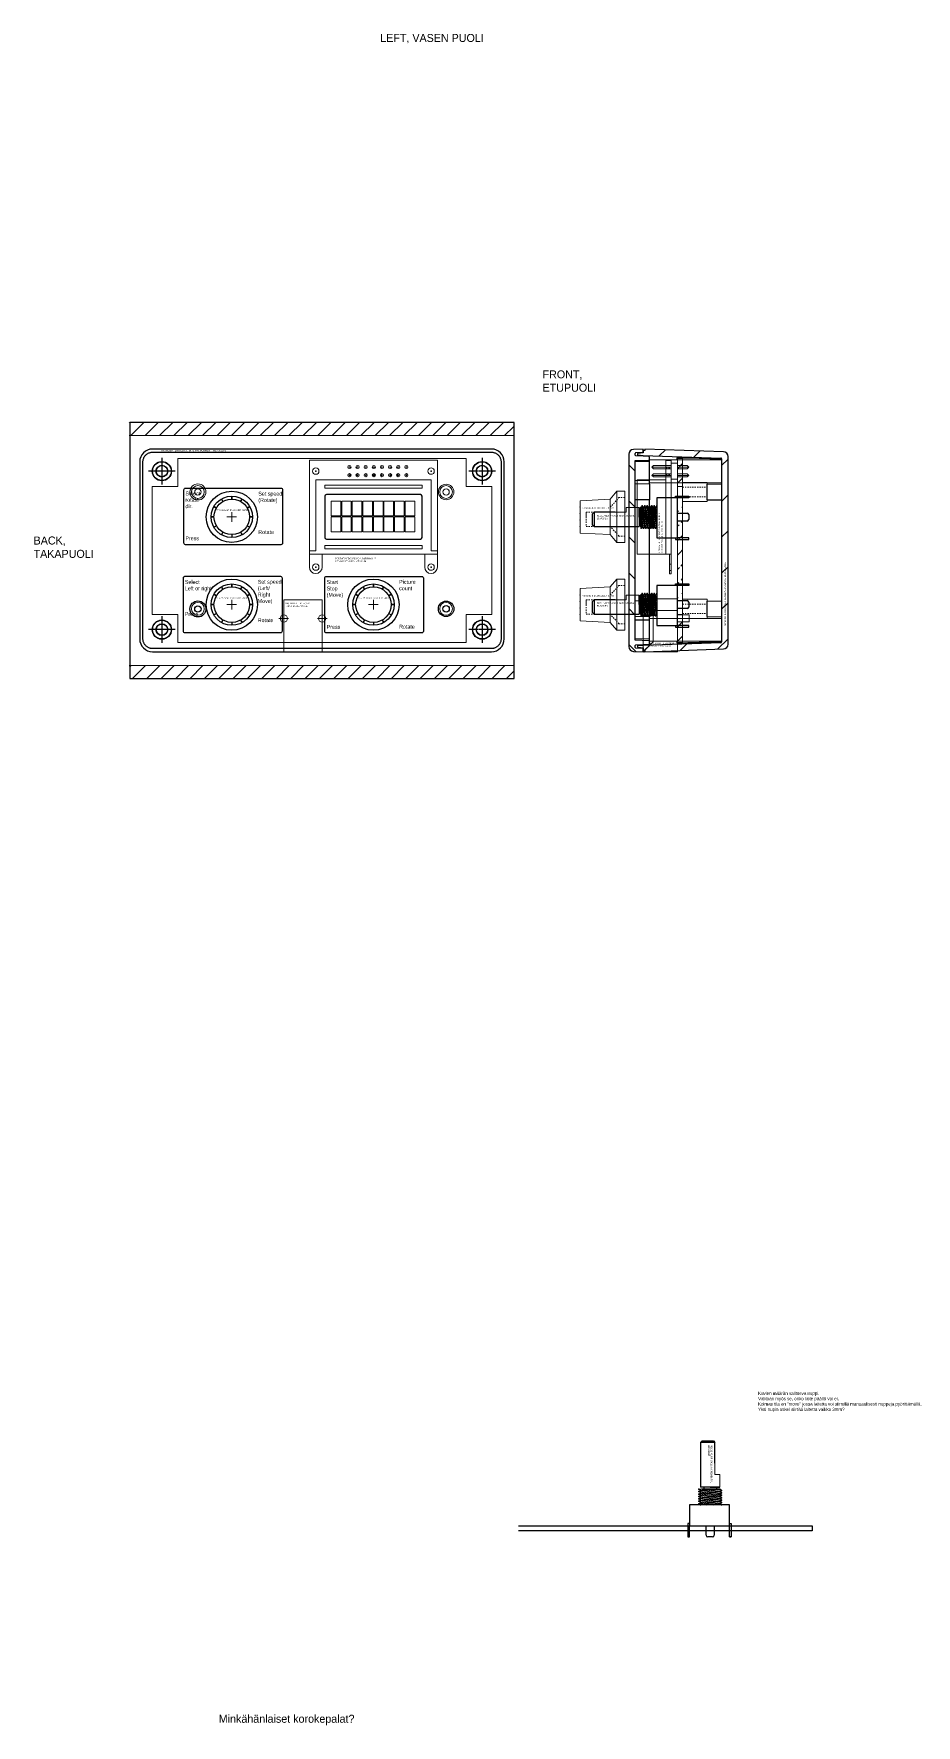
# Model space of a CAD drawing. Header units: millimetres. Extents: x -784753 to 2633, y -710 to 77802.
# Drawn here: x 893 to 1168, y -710 to -182 of the extents above; entities that cross this region are included whole.
import ezdxf

# ---------------------------------------------------------------- set-up
doc = ezdxf.new("R2010")
doc.units = ezdxf.units.MM
doc.linetypes.add('CHAIN', pattern=[0.7087, 0.4724, -0.0591, 0.1181, -0.0591])
doc.linetypes.add('phl_center', pattern=[0.75, 0.4, -0.35])
for name, color, linetype in [('ATTRIBUUTIT', 61, 'Continuous'), ('Comments', 50, 'Continuous'), ('ENCODERIT', 40, 'Continuous'), ('OHJETARRAT', 6, 'Continuous'), ('PCB-PARTS', 1, 'Continuous'), ('RUNKO', 140, 'Continuous')]:
    doc.layers.add(name, color=color, linetype=linetype)
for name, color, linetype, true_color in [('ENCORE-NUPIT', 7, 'Continuous', 0xff29e8), ('LCD-NÄYTTÖ', 7, 'Continuous', 0x9893ff), ('OHJAINKOTELO', 7, 'Continuous', 0xdabefd), ('PCB', 7, 'Continuous', 0x00e600)]:
    doc.layers.add(name, color=color, linetype=linetype, true_color=true_color)
doc.styles.add('Note Text (ANSI)', font='ARIAL.TTF')

# ---------------------------------------------------------------- blocks, each defined once
blk = doc.blocks.new('DIGITAL-ENCODER-KNOB-TOPS')
for p, q in [((-2.78, 4.81), (-3.23, 5.59)), ((-3.23, 5.59), (-2.78, 4.81)), ((0, 5.55), (0, 6.46)), ((0, 6.46), (0, 5.55)), ((2.77, 4.81), (3.23, 5.59)), ((3.23, 5.59), (2.77, 4.81)), ((-5.55, 0), (-6.46, 0)), ((-6.46, 0), (-5.55, 0)), ((-4.81, 2.77), (-5.59, 3.23)), ((-5.59, 3.23), (-4.81, 2.77)), ((4.81, 2.77), (5.59, 3.23)), ((5.59, 3.23), (4.81, 2.77)), ((5.55, 0), (6.46, 0)), ((6.46, 0), (5.55, 0)), ((-5.59, -3.23), (-4.81, -2.78)), ((-4.81, -2.78), (-5.59, -3.23)), ((-2.78, -4.81), (-3.23, -5.59)), ((-3.23, -5.59), (-2.78, -4.81)), ((2.77, -4.81), (3.23, -5.59)), ((4.81, -2.78), (5.59, -3.23)), ((0, -5.55), (0, -6.46))]:
    blk.add_line(p, q)
for radius in [8, 6.46, 5.55]:
    blk.add_circle((0, 0), radius)
at = {"layer": 'ATTRIBUUTIT', "color": 0, "lineweight": 0}
for p, q in [((-1.5, 0), (1.5, 0)), ((0, 1.5), (0, -1.5))]:
    blk.add_line(p, q, dxfattribs=at)
at = {"layer": 'ATTRIBUUTIT', "lineweight": 0, "insert": (-4.78, 2.31), "char_height": 2.5, "width": 13.9875, "attachment_point": 1, "style": 'Note Text (ANSI)'}
blk.add_mtext('{\\fArial|b0|i0|c0|p0;\\H0.2x;CR-BAB-6-D ENCODER KNOB}', dxfattribs=at)
blk = doc.blocks.new('LCD-DISPLAY-TSIDE')
at = {"lineweight": 0}
for p, q in [((-5.3, -6.45), (-5.3, 11.25)), ((-5.3, 11.25), (-5.3, -22.15)), ((14.7, 11.25), (-5.3, 11.25)), ((-5.3, 11.25), (34.7, 11.25)), ((-5.3, 11.25), (7.2, 11.25)), ((34.7, -6.45), (34.7, 11.25)), ((34.7, 11.25), (34.7, -22.15)), ((-3.3, -6.45), (-3.3, 5.15)), ((-3.3, 5.15), (-3.3, -17.05)), ((14.7, 5.15), (-3.3, 5.15)), ((-3.3, 5.15), (32.7, 5.15)), ((29.9, 3.49), (-0.5, 3.49)), ((-0.5, 3.49), (-0.5, 2.49)), ((-0.5, 2.49), (29.9, 2.49)), ((29.9, 2.49), (29.9, 3.49)), ((32.7, -6.45), (32.7, 5.15)), ((32.7, 5.15), (32.7, -17.05)), ((1.5, -1.5), (4.5, -1.5)), ((1.5, -1.5), (1.5, -6.15)), ((4.5, -1.5), (4.5, -6.15)), ((4.8, -1.5), (7.8, -1.5)), ((4.8, -1.5), (4.8, -6.15)), ((7.8, -1.5), (7.8, -6.15)), ((8.1, -1.5), (11.1, -1.5)), ((8.1, -1.5), (8.1, -6.15)), ((11.1, -1.5), (11.1, -6.15)), ((11.4, -1.5), (14.4, -1.5)), ((11.4, -1.5), (11.4, -6.15)), ((14.4, -1.5), (14.4, -6.15)), ((14.7, -1.5), (17.7, -1.5)), ((14.7, -1.5), (14.7, -6.15)), ((17.7, -1.5), (17.7, -6.15)), ((18, -1.5), (21, -1.5)), ((18, -1.5), (18, -6.15)), ((21, -1.5), (21, -6.15)), ((21.3, -1.5), (24.3, -1.5)), ((21.3, -1.5), (21.3, -6.15)), ((24.3, -1.5), (24.3, -6.15)), ((24.6, -1.5), (27.6, -1.5)), ((24.6, -1.5), (24.6, -6.15)), ((27.6, -1.5), (27.6, -6.15)), ((-3.3, -6.45), (-3.3, -17.05)), ((4.5, -6.15), (1.5, -6.15)), ((1.5, -6.45), (4.5, -6.45)), ((1.5, -6.45), (1.5, -11.1)), ((4.5, -6.45), (4.5, -11.1)), ((7.8, -6.15), (4.8, -6.15)), ((4.8, -6.45), (7.8, -6.45)), ((4.8, -6.45), (4.8, -11.1)), ((7.8, -6.45), (7.8, -11.1)), ((11.1, -6.15), (8.1, -6.15)), ((8.1, -6.45), (11.1, -6.45)), ((8.1, -6.45), (8.1, -11.1)), ((11.1, -6.45), (11.1, -11.1)), ((14.4, -6.15), (11.4, -6.15)), ((11.4, -6.45), (14.4, -6.45)), ((11.4, -6.45), (11.4, -11.1)), ((14.4, -6.45), (14.4, -11.1)), ((17.7, -6.15), (14.7, -6.15)), ((14.7, -6.45), (17.7, -6.45)), ((14.7, -6.45), (14.7, -11.1)), ((17.7, -6.45), (17.7, -11.1)), ((21, -6.15), (18, -6.15)), ((18, -6.45), (21, -6.45)), ((18, -6.45), (18, -11.1)), ((21, -6.45), (21, -11.1)), ((24.3, -6.15), (21.3, -6.15)), ((21.3, -6.45), (24.3, -6.45)), ((21.3, -6.45), (21.3, -11.1)), ((24.3, -6.45), (24.3, -11.1)), ((27.6, -6.15), (24.6, -6.15)), ((24.6, -6.45), (27.6, -6.45)), ((24.6, -6.45), (24.6, -11.1)), ((27.6, -6.45), (27.6, -11.1)), ((32.7, -6.45), (32.7, -17.05)), ((-0.5, -15.43), (29.9, -15.43)), ((-0.5, -16.43), (-0.5, -15.43)), ((4.5, -11.1), (1.5, -11.1)), ((1.5, -13.4), (27.9, -13.4)), ((7.8, -11.1), (4.8, -11.1)), ((11.1, -11.1), (8.1, -11.1)), ((14.4, -11.1), (11.4, -11.1)), ((17.7, -11.1), (14.7, -11.1)), ((21, -11.1), (18, -11.1)), ((24.3, -11.1), (21.3, -11.1)), ((27.6, -11.1), (24.6, -11.1)), ((29.9, -15.43), (29.9, -16.43)), ((-3.3, -17.05), (-5.3, -17.05)), ((-3.3, -18.05), (-5.3, -18.05)), ((0.7, -18.05), (-3.3, -18.05)), ((-1.3, -22.15), (-1.3, -18.05)), ((29.9, -16.43), (-0.5, -16.43)), ((28.7, -18.05), (0.7, -18.05)), ((14.7, -18.05), (28.7, -18.05)), ((28.7, -18.05), (32.7, -18.05)), ((30.7, -22.15), (30.7, -18.05)), ((32.7, -17.05), (34.7, -17.05)), ((32.7, -18.05), (34.7, -18.05))]:
    blk.add_line(p, q, dxfattribs=at)
at = {"color": 0, "lineweight": 0}
for p, q in [((-3.5, 7.85), (-3.1, 7.85)), ((-3.3, 8.05), (-3.3, 7.65)), ((7, 9.12), (7.4, 9.12)), ((7, 6.58), (7.4, 6.58)), ((7.2, 9.32), (7.2, 8.92)), ((7.2, 6.78), (7.2, 6.38)), ((9.54, 9.12), (9.94, 9.12)), ((9.54, 6.58), (9.94, 6.58)), ((9.74, 9.32), (9.74, 8.92)), ((9.74, 6.78), (9.74, 6.38)), ((12.08, 9.12), (12.48, 9.12)), ((12.08, 6.58), (12.48, 6.58)), ((12.28, 9.32), (12.28, 8.92)), ((12.28, 6.78), (12.28, 6.38)), ((14.62, 9.12), (15.02, 9.12)), ((14.62, 6.58), (15.02, 6.58)), ((14.82, 9.32), (14.82, 8.92)), ((14.82, 6.78), (14.82, 6.38)), ((17.16, 9.12), (17.56, 9.12)), ((17.16, 6.58), (17.56, 6.58)), ((17.36, 9.32), (17.36, 8.92)), ((17.36, 6.78), (17.36, 6.38)), ((19.7, 9.12), (20.1, 9.12)), ((19.7, 6.58), (20.1, 6.58)), ((19.9, 9.32), (19.9, 8.92)), ((19.9, 6.78), (19.9, 6.38)), ((22.24, 9.12), (22.64, 9.12)), ((22.24, 6.58), (22.64, 6.58)), ((22.44, 9.32), (22.44, 8.92)), ((22.44, 6.78), (22.44, 6.38)), ((24.78, 9.12), (25.18, 9.12)), ((24.78, 6.58), (25.18, 6.58)), ((24.98, 9.32), (24.98, 8.92)), ((24.98, 6.78), (24.98, 6.38)), ((32.5, 7.85), (32.9, 7.85)), ((32.7, 8.05), (32.7, 7.65)), ((-3.5, -22.15), (-3.1, -22.15)), ((-3.3, -21.95), (-3.3, -22.35)), ((32.5, -22.15), (32.9, -22.15)), ((32.7, -21.95), (32.7, -22.35))]:
    blk.add_line(p, q, dxfattribs=at)
for p, q in [((-0.5, 0), (-0.5, -12.9)), ((29.4, 0.5), (0, 0.5)), ((29.9, -12.9), (29.9, 0)), ((0, -13.4), (29.4, -13.4))]:
    blk.add_line(p, q)
at = {"lineweight": 0}
for centre, radius in [((-3.3, 7.85), 1), ((7.2, 9.12), 0.5), ((7.2, 6.58), 0.5), ((9.74, 9.12), 0.5), ((9.74, 6.58), 0.5), ((12.28, 9.12), 0.5), ((12.28, 6.58), 0.5), ((14.82, 9.12), 0.5), ((14.82, 6.58), 0.5), ((17.36, 9.12), 0.5), ((17.36, 6.58), 0.5), ((19.9, 9.12), 0.5), ((19.9, 6.58), 0.5), ((22.44, 9.12), 0.5), ((22.44, 6.58), 0.5), ((24.98, 9.12), 0.5), ((24.98, 6.58), 0.5), ((32.7, 7.85), 1), ((-3.3, -22.15), 1), ((32.7, -22.15), 1)]:
    blk.add_circle(centre, radius, dxfattribs=at)
for centre, start, end in [((0, 0), 90, 180), ((29.4, 0), 0, 90), ((0, -12.9), 180, 270), ((29.4, -12.9), 270, 0)]:
    blk.add_arc(centre, 0.5, start, end)
for centre in [(-3.3, -22.15), (32.7, -22.15)]:
    blk.add_arc(centre, 2, 180, 0, dxfattribs=at)
at = {"layer": 'ATTRIBUUTIT', "lineweight": 0, "insert": (2.76, -19.23), "char_height": 0.5, "width": 25.5247, "attachment_point": 1, "style": 'Note Text (ANSI)'}
blk.add_mtext('{\\fArial|b0|i0|c0|p0;FORDATA FDCC0802C-NSWBBH-91LE\\PLCD 8x2 STN NEG LCD 3V, BL}', dxfattribs=at)
blk = doc.blocks.new('TARRA-ROTATE')
blk.add_lwpolyline([(-22.72, 1.13), (7.08, 1.13, -0.414214), (7.58, 0.63), (7.58, -16.06, -0.414214), (7.08, -16.56), (-22.72, -16.56, -0.414214), (-23.22, -16.06), (-23.22, 0.63, -0.414214)], format="xyb", close=True)
at = {"char_height": 1.2, "width": 7.7291, "attachment_point": 1}
for s, insert in [('Select \\Protate\\Pdir.\\P\\P\\P\\P\\PPress', (-22.76, 0.08)), ('Set speed\\P(Rotate)\\P\\P\\P\\P\\PRotate', (0, 0))]:
    blk.add_mtext(s, dxfattribs=dict(at, insert=insert))
blk = doc.blocks.new('TARRA-OV-LIIKE')
blk.add_lwpolyline([(-28.04, 0), (1.76, 0, -0.414214), (2.26, -0.5), (2.26, -17.19, -0.414214), (1.76, -17.69), (-28.04, -17.69, -0.414214), (-28.54, -17.19), (-28.54, -0.5, -0.414214)], format="xyb", close=True)
at = {"char_height": 1.2, "width": 7.7291, "attachment_point": 1}
for s, insert in [('Select\\PLeft or right\\P\\P\\P\\PPress', (-28.08, -1.18)), ('Set speed\\P(Left/\\PRight\\PMove)\\P\\P\\PRotate', (-5.32, -1.13))]:
    blk.add_mtext(s, dxfattribs=dict(at, insert=insert))
blk = doc.blocks.new('TARRA-PICTURECOUNT')
blk.add_lwpolyline([(-0.09, 7.3), (29.71, 7.3, -0.414214), (30.21, 6.8), (30.21, -9.89, -0.414214), (29.71, -10.39), (-0.09, -10.39, -0.414214), (-0.59, -9.89), (-0.59, 6.8, -0.414214)], format="xyb", close=True)
at = {"char_height": 1.2, "width": 7.7291, "attachment_point": 1}
for s, insert in [('Start\\PStop\\P(Move)\\P\\P\\P\\P\\PPress', (0, 6.12)), ('Picture count\\P\\P\\P\\P\\P\\PRotate', (22.63, 6.17))]:
    blk.add_mtext(s, dxfattribs=dict(at, insert=insert))
blk = doc.blocks.new('PCB-TSIDE')
at = {"layer": 'PCB', "lineweight": 0}
for p, q in [((-6.25, 10.5), (83.75, 10.5)), ((-6.25, 10.5), (-6.25, 1.75)), ((83.75, 10.5), (83.75, 1.75)), ((-14.25, 1.75), (-14.25, -38.25)), ((-6.25, 1.75), (-14.25, 1.75)), ((83.75, 1.75), (91.75, 1.75)), ((91.75, 1.75), (91.75, -38.25)), ((-14.25, -38.25), (-6.25, -38.25)), ((-6.25, -38.25), (-6.25, -47)), ((91.75, -38.25), (83.75, -38.25)), ((83.75, -38.25), (83.75, -47)), ((83.75, -47), (-6.25, -47))]:
    blk.add_line(p, q, dxfattribs=at)
for centre in [(0, 0), (77.5, 0), (0, -36.5), (77.5, -36.5)]:
    blk.add_circle(centre, 2, dxfattribs=at)
blk = doc.blocks.new('HAMMOND-1591XXBTBU-TSIDE')
for p, q in [((102.91, 56.41), (-2.91, 56.41)), ((-2.91, 55.41), (102.91, 55.41)), ((-6.91, 52.41), (-6.91, -2.91)), ((-5.91, -2.91), (-5.91, 52.41)), ((105.91, 52.41), (105.91, -2.91)), ((106.91, -2.91), (106.91, 52.41)), ((102.91, -5.91), (-2.91, -5.91)), ((-2.91, -6.91), (102.91, -6.91))]:
    blk.add_line(p, q)
at = {"linetype": 'CHAIN', "ltscale": 1.853778}
for p, q in [((0, 53.67), (0, 45.33)), ((100, 53.67), (100, 45.33)), ((4.17, 49.5), (-4.17, 49.5)), ((104.17, 49.5), (95.83, 49.5)), ((0, 4.17), (0, -4.17)), ((100, 4.17), (100, -4.17)), ((4.17, 0), (-4.17, 0)), ((104.17, 0), (95.83, 0))]:
    blk.add_line(p, q, dxfattribs=at)
at = {"flags": 128}
for points in [[(-5.91, 52.41), (-5.9, 52.61), (-5.88, 52.8), (-5.85, 53), (-5.8, 53.19), (-5.75, 53.37), (-5.68, 53.56), (-5.6, 53.74), (-5.5, 53.91), (-5.4, 54.08), (-5.29, 54.24), (-5.16, 54.39), (-5.03, 54.53), (-4.89, 54.66), (-4.74, 54.79), (-4.58, 54.9), (-4.41, 55), (-4.24, 55.1), (-4.06, 55.18), (-3.87, 55.25), (-3.69, 55.3), (-3.5, 55.35), (-3.3, 55.38), (-3.11, 55.4), (-2.91, 55.41)], [(102.91, 55.41), (103.11, 55.4), (103.3, 55.38), (103.5, 55.35), (103.69, 55.3), (103.87, 55.25), (104.06, 55.18), (104.24, 55.1), (104.41, 55), (104.58, 54.9), (104.74, 54.79), (104.89, 54.66), (105.03, 54.53), (105.16, 54.39), (105.29, 54.24), (105.4, 54.08), (105.5, 53.91), (105.6, 53.74), (105.68, 53.56), (105.75, 53.37), (105.8, 53.19), (105.85, 53), (105.88, 52.8), (105.9, 52.61), (105.91, 52.41)], [(-2.91, -5.91), (-3.11, -5.9), (-3.3, -5.88), (-3.5, -5.85), (-3.69, -5.8), (-3.87, -5.75), (-4.06, -5.68), (-4.24, -5.6), (-4.41, -5.5), (-4.58, -5.4), (-4.74, -5.29), (-4.89, -5.16), (-5.03, -5.03), (-5.16, -4.89), (-5.29, -4.74), (-5.4, -4.58), (-5.5, -4.41), (-5.6, -4.24), (-5.68, -4.06), (-5.75, -3.87), (-5.8, -3.69), (-5.85, -3.5), (-5.88, -3.3), (-5.9, -3.11), (-5.91, -2.91)], [(105.91, -2.91), (105.9, -3.11), (105.88, -3.3), (105.85, -3.5), (105.8, -3.69), (105.75, -3.87), (105.68, -4.06), (105.6, -4.24), (105.5, -4.41), (105.4, -4.58), (105.29, -4.74), (105.16, -4.89), (105.03, -5.03), (104.89, -5.16), (104.74, -5.29), (104.58, -5.4), (104.41, -5.5), (104.24, -5.6), (104.06, -5.68), (103.87, -5.75), (103.69, -5.8), (103.5, -5.85), (103.3, -5.88), (103.11, -5.9), (102.91, -5.91)]]:
    blk.add_lwpolyline(points, dxfattribs=at)
for centre, radius in [((0, 49.5), 3), ((0, 49.5), 2.92), ((0, 49.5), 1.83), ((0, 49.5), 1.75), ((100, 49.5), 3), ((100, 49.5), 2.92), ((100, 49.5), 1.83), ((100, 49.5), 1.75), ((11.25, 6.45), 2.5), ((11.25, 6.45), 1), ((88.75, 6.5), 2.42), ((88.75, 6.5), 1), ((0, 0), 3), ((0, 0), 2.92), ((0, 0), 1.83), ((0, 0), 1.75), ((100, 0), 3), ((100, 0), 2.92), ((100, 0), 1.83), ((100, 0), 1.75)]:
    blk.add_circle(centre, radius)
at = {"lineweight": 0}
for centre, radius in [((11.25, 43), 2.5), ((11.25, 43), 1), ((88.75, 43), 2.42), ((88.75, 43), 1)]:
    blk.add_circle(centre, radius, dxfattribs=at)
for centre, major_axis in [((-2.91, 52.41), (-2.83, 2.83)), ((102.91, 52.41), (2.83, 2.83)), ((-2.91, -2.91), (-2.83, -2.83)), ((102.91, -2.91), (2.83, -2.83))]:
    blk.add_ellipse(centre, major_axis=major_axis, ratio=0.998783, start_param=5.498396, end_param=7.067974)
at = {"layer": 'ATTRIBUUTIT', "lineweight": 0, "insert": (-0.19, 56.14), "char_height": 0.5, "width": 23.0646, "attachment_point": 1, "style": 'Note Text (ANSI)'}
blk.add_mtext('{\\fArial|b0|i0|c0|p0;HAMMOND 1591XXSTBU, GENERAL PURPOSE ENCLOSSURE}', dxfattribs=at)
blk = doc.blocks.new('ASSEMBLY-CTRL-BOX-TSIDE')
at = {"layer": 'ENCORE-NUPIT'}
for p in [(21.83, 35.22), (21.83, 7.81), (66.06, 7.81)]:
    blk.add_blockref('DIGITAL-ENCODER-KNOB-TOPS', p, dxfattribs=at)
at = {"layer": 'LCD-NÄYTTÖ'}
blk.add_blockref('LCD-DISPLAY-TSIDE', (51.36, 41.67), dxfattribs=at)
at = {"layer": 'OHJAINKOTELO', "lineweight": 0}
blk.add_blockref('HAMMOND-1591XXBTBU-TSIDE', (0, 0), dxfattribs=at)
at = {"layer": 'OHJETARRAT', "lineweight": 0}
for name, p in [('TARRA-ROTATE', (30.12, 43.06)), ('TARRA-OV-LIIKE', (35.26, 16.67)), ('TARRA-PICTURECOUNT', (51.46, 9.34))]:
    blk.add_blockref(name, p, dxfattribs=at)
at = {"layer": 'PCB', "lineweight": 0}
blk.add_blockref('PCB-TSIDE', (11.25, 43), dxfattribs=at)
blk = doc.blocks.new('ALUMIINIPUTKI-80X80-LEFTS')
at = {"lineweight": 0}
h = blk.add_hatch(dxfattribs=at)
h.set_pattern_fill('ANSI31', color=256, style=0)
h.set_pattern_definition([(45, (79.986, -162.3954), (-2.245064, 2.245064), [])])
h.paths.add_polyline_path([(1309.12, 94.09), (1309.12, 89.97), (1429.12, 89.97), (1429.12, 94.09)])
h = blk.add_hatch(dxfattribs=at)
h.set_pattern_fill('ANSI31', color=256, style=0)
h.set_pattern_definition([(45, (80.096, -162.3954), (-2.245064, 2.245064), [])])
h.paths.add_polyline_path([(1429.23, 18.12), (1309.23, 18.12), (1309.23, 14.09), (1429.23, 14.09)])
at = {"linetype": 'CHAIN', "lineweight": 0}
blk.add_line((1309.12, 89.97), (1429.12, 89.97), dxfattribs=at)
for p, q in [((1429.34, 94.09), (1309.34, 94.09)), ((1309.34, 94.09), (1309.34, 14.09)), ((1429.34, 14.09), (1429.34, 94.09)), ((1309.34, 14.09), (1429.34, 14.09))]:
    blk.add_line(p, q)
at = {"lineweight": 0}
for p, q in [((1309.12, 18.12), (1429.12, 18.12)), ((1424.34, 18.12), (1423.34, 18.12)), ((1424.34, 18.12), (1425.34, 18.12))]:
    blk.add_line(p, q, dxfattribs=at)
blk = doc.blocks.new('DIGITAL-ENCODER-SIDE')
for p, q in [((526.36, 18.59), (526.86, 19.09)), ((526.36, 18.59), (526.36, 12.09)), ((530.86, 18.59), (526.36, 18.59)), ((526.86, 19.09), (530.36, 19.09)), ((530.36, 19.09), (530.86, 18.59)), ((530.86, 12.09), (530.86, 18.59)), ((526.36, 13.59), (526.36, 4.59)), ((525.86, 3.22), (531.3, 4.09)), ((525.86, 3.97), (526.61, 4.09)), ((526.36, 3.59), (525.86, 3.97)), ((525.86, 3.22), (526.36, 3.59)), ((525.86, 2.47), (532.86, 3.59)), ((526.36, 2.84), (525.86, 3.22)), ((525.86, 2.47), (526.36, 2.84)), ((525.86, 1.72), (532.86, 2.84)), ((526.36, 2.09), (525.86, 2.47)), ((525.86, 1.72), (526.36, 2.09)), ((525.86, 0.97), (532.86, 2.09)), ((526.36, 1.34), (525.86, 1.72)), ((525.86, 0.97), (526.36, 1.34)), ((525.86, 0.22), (532.86, 1.34)), ((526.36, 0.59), (525.86, 0.97)), ((525.86, 0.22), (526.36, 0.59)), ((525.86, -0.53), (532.86, 0.59)), ((526.36, -0.16), (525.86, 0.22)), ((532.36, 4.59), (526.36, 4.59)), ((526.36, 3.59), (529.02, 4.09)), ((526.36, 2.84), (532.36, 3.97)), ((526.36, 2.09), (532.36, 3.22)), ((526.36, 1.34), (532.36, 2.47)), ((526.36, 0.59), (532.36, 1.72)), ((526.36, -0.16), (532.36, 0.97)), ((526.36, -0.91), (532.36, 0.22)), ((526.61, 4.09), (532.52, 4.09)), ((529.36, 4.59), (527.36, 4.59)), ((527.36, 4.59), (527.36, 4.09)), ((529.36, 4.59), (532.36, 4.59)), ((529.36, 4.59), (531.36, 4.59)), ((531.36, 4.59), (531.36, 4.09)), ((532.36, 3.97), (532.52, 4.09)), ((532.86, 3.59), (532.36, 3.97)), ((532.36, 3.22), (532.86, 3.59)), ((532.86, 2.84), (532.36, 3.22)), ((532.36, 2.47), (532.86, 2.84)), ((532.86, 2.09), (532.36, 2.47)), ((532.36, 1.72), (532.86, 2.09)), ((532.86, 1.34), (532.36, 1.72)), ((532.36, 0.97), (532.86, 1.34)), ((532.86, 0.59), (532.36, 0.97)), ((532.36, 0.22), (532.86, 0.59)), ((532.86, -0.16), (532.36, 0.22)), ((522.86, -0.91), (522.86, -7.41)), ((535.36, -0.91), (522.86, -0.91)), ((529.11, -0.91), (525.61, -0.91)), ((525.86, -0.53), (526.36, -0.16)), ((526.36, -0.91), (525.86, -0.53)), ((532.61, -0.91), (526.11, -0.91)), ((526.36, -0.91), (526.36, -0.91)), ((528.17, -0.91), (532.86, -0.16)), ((530.34, -0.91), (532.36, -0.53)), ((532.36, -0.53), (532.86, -0.16)), ((532.86, -0.91), (532.36, -0.53)), ((535.36, -7.41), (535.36, -0.91)), ((522.86, -6.73), (522.36, -6.73)), ((522.36, -6.73), (522.36, -7.41)), ((522.36, -7.41), (522.36, -10.91)), ((522.86, -7.41), (535.36, -7.41)), ((522.86, -10.91), (522.86, -7.41)), ((528.11, -10.41), (528.11, -7.41)), ((528.11, -7.41), (530.61, -7.41)), ((530.61, -7.41), (530.61, -10.41)), ((535.36, -7.41), (535.36, -6.73)), ((535.36, -6.73), (535.36, -6.73)), ((535.36, -6.73), (535.87, -6.73)), ((535.37, -10.91), (535.36, -7.41)), ((535.87, -6.73), (535.87, -7.41)), ((535.87, -7.41), (535.87, -10.91)), ((522.36, -10.91), (522.86, -10.91)), ((529.36, -10.91), (528.61, -10.91)), ((530.11, -10.91), (529.36, -10.91)), ((535.87, -10.91), (535.37, -10.91)), ((535.37, -10.91), (535.87, -10.91)), ((535.87, -10.91), (535.37, -10.91))]:
    blk.add_line(p, q)
at = {"lineweight": 0}
for p, q in [((530.86, 18.59), (530.86, 8.59)), ((530.86, 8.59), (532.36, 8.59)), ((532.36, 8.59), (532.36, 4.59))]:
    blk.add_line(p, q, dxfattribs=at)
for centre, start, end in [((528.61, -10.41), 180, 270), ((530.11, -10.41), 270, 0)]:
    blk.add_arc(centre, 0.5, start, end)
for p in [(525.86, 3.97), (525.86, 3.22), (525.86, 2.47), (525.86, 1.72), (525.86, 0.97), (525.86, 0.22), (526.36, 3.59), (526.36, 2.84), (526.36, 2.09), (526.36, 1.34), (526.36, 0.59), (532.36, 3.97), (532.36, 3.22), (532.36, 2.47), (532.36, 1.72), (532.36, 0.97), (532.36, 0.22), (532.86, 3.59), (532.86, 2.84), (532.86, 2.09), (532.86, 1.34), (532.86, 0.59), (525.86, -0.53), (526.36, -0.16), (526.36, -0.91), (532.36, -0.53), (532.86, -0.16), (532.86, -0.91)]:
    blk.add_point(p)
at = {"layer": 'ATTRIBUUTIT', "lineweight": 0, "insert": (530.03, 17.8), "char_height": 2.5, "width": 23.2092, "attachment_point": 1, "rotation": 270, "style": 'Note Text (ANSI)'}
blk.add_mtext('{\\fArial|b0|i0|c0|p0;\\H0.2x;PEC11-4220F-S0012 INCREMENTAL\\PENCODER\\P}', dxfattribs=at)
blk = doc.blocks.new('USB-B-TSIDE')
at = {"lineweight": 0}
for p, q in [((0.8, 4.97), (0.8, -11.23)), ((12.8, 4.97), (0.8, 4.97)), ((12.8, -11.23), (12.8, 4.97)), ((0.8, -11.23), (0.8, -0.83)), ((0.8, -11.23), (12.8, -11.23))]:
    blk.add_line(p, q, dxfattribs=at)
at = {"color": 0, "lineweight": 0}
for p, q in [((0.8, 0.67), (0.8, -2.33)), ((0.8, 0.17), (0.8, -1.83)), ((12.8, 0.67), (12.8, -2.33)), ((-0.7, -0.83), (2.3, -0.83)), ((-0.2, -0.83), (1.8, -0.83)), ((0.6, -0.83), (1, -0.83)), ((0.8, -0.63), (0.8, -1.03)), ((11.3, -0.83), (14.3, -0.83))]:
    blk.add_line(p, q, dxfattribs=at)
at = {"lineweight": 0}
for centre in [(0.8, -0.83), (12.8, -0.83)]:
    blk.add_circle(centre, 1.15, dxfattribs=at)
at = {"layer": 'ATTRIBUUTIT', "lineweight": 0, "insert": (1.29, 4.13), "char_height": 2.5, "width": 17.5057, "attachment_point": 1, "style": 'Note Text (ANSI)'}
blk.add_mtext('{\\fArial|b0|i0|c0|p0;\\H0.2x;WUERTH-ELEKTRONIK\\PUSB-B RECEPTACLE}', dxfattribs=at)
blk = doc.blocks.new('LCD-DISPLAY-LSIDE')
at = {"lineweight": 0}
for p, q in [((22.7, 10.6), (-0.5, 10.6)), ((-0.5, 1.6), (-0.5, 10.6)), ((-0.5, 10.6), (-0.5, 1.6)), ((22.7, 1.6), (22.7, 10.6)), ((-0.5, 1.6), (-6.6, 1.6)), ((-0.5, 1.6), (-6.6, 1.6)), ((-6.6, 1.6), (-6.6, 0)), ((22.7, 0), (-6.6, 0)), ((-6.6, 0), (28.8, 0)), ((-4.47, 1.6), (-4.97, 1.6)), ((-3.2, 1.6), (-4.47, 1.6)), ((-4.47, 1.6), (-3.97, 1.6)), ((-4.47, 1.6), (-1.93, 1.6)), ((-3.2, 1.6), (-4.2, 1.6)), ((-3.2, 1.6), (-2.2, 1.6)), ((-2.2, 1.6), (-2.7, 1.6)), ((-1.93, 1.6), (-2.43, 1.6)), ((-1.93, 1.6), (-1.43, 1.6)), ((-0.5, 1.6), (22.7, 1.6)), ((22.7, 1.6), (22.7, 0)), ((28.8, 0.5), (22.7, 0.5)), ((27.8, 0.5), (25.8, 0.5)), ((28.8, 0.5), (27.8, 0.5)), ((28.8, 0), (28.8, 0.5))]:
    blk.add_line(p, q, dxfattribs=at)
at = {"linetype": 'phl_center', "lineweight": 0}
for p, q in [((-4.97, 1.6), (-4.97, 0)), ((-4.2, 1.6), (-4.2, 0)), ((-3.97, 1.6), (-3.97, 0)), ((-2.43, 1.6), (-2.43, 0)), ((-2.2, 1.6), (-2.2, 0)), ((-1.43, 1.6), (-1.43, 0)), ((25.8, 0.5), (25.8, 0)), ((27.8, 0.5), (27.8, 0))]:
    blk.add_line(p, q, dxfattribs=at)
at = {"layer": 'ATTRIBUUTIT', "lineweight": 0, "extrusion": (0, 0, -1), "insert": (22.19, 3.94), "char_height": 2.5, "width": 14.2, "attachment_point": 1, "text_direction": (-1, 0, 0), "style": 'Note Text (ANSI)'}
blk.add_mtext('{\\fArial|b0|i0|c0|p0;\\H0.2x;FORDATA FDCC0802C-NSWBBH-91LE\\PLCD 8x2 STN NEG LCD 3V, BL}', dxfattribs=at)
blk = doc.blocks.new('HAMMOND-1591XXBTBU-FRONT')
h = blk.add_hatch()
h.set_pattern_fill('ANSI31', color=256, scale=63.5, style=0)
h.set_pattern_definition([(45, (881.298, -183.769), (-5.61266, 5.61266), [])])
edge = h.paths.add_edge_path()
edge.add_ellipse((1132.37, 84.36), major_axis=(0, 1.5), ratio=1, start_angle=0, end_angle=88)
edge.add_line((1130.87, 84.41), (1130.76, 81.36))
edge.add_line((1130.76, 81.36), (1131.24, 81.36))
edge.add_line((1131.24, 81.36), (1131.76, 81.36))
edge.add_line((1131.76, 81.36), (1131.86, 83.62))
edge.add_ellipse((1132.11, 83.61), major_axis=(0.011, 0.25), ratio=1, start_angle=2.5, end_angle=90, ccw=False)
edge.add_line((1132.11, 83.86), (1132.66, 83.86))
edge.add_ellipse((1132.66, 83.61), major_axis=(0, 0.25), ratio=1, start_angle=272.5, end_angle=360, ccw=False)
edge.add_line((1132.91, 83.62), (1133.01, 81.36))
edge.add_line((1133.01, 81.36), (1133.07, 79.6))
edge.add_ellipse((1133.32, 79.61), major_axis=(0.009, -0.25), ratio=1, start_angle=270, end_angle=358)
edge.add_line((1133.32, 79.36), (1133.95, 79.36))
edge.add_ellipse((1133.95, 79.61), major_axis=(0, -0.25), ratio=1, start_angle=0, end_angle=88)
edge.add_line((1134.2, 79.6), (1134.35, 83.86))
edge.add_line((1134.35, 83.86), (1190.49, 83.86))
edge.add_line((1190.49, 83.86), (1190.64, 79.6))
edge.add_ellipse((1190.89, 79.61), major_axis=(-0.25, -0.009), ratio=1, start_angle=360, end_angle=448)
edge.add_line((1190.89, 79.36), (1191.52, 79.36))
edge.add_ellipse((1191.52, 79.61), major_axis=(0.25, 0), ratio=1, start_angle=270, end_angle=358)
edge.add_line((1191.77, 79.6), (1191.83, 81.36))
edge.add_line((1191.83, 81.36), (1191.93, 83.62))
edge.add_ellipse((1192.18, 83.61), major_axis=(0.011, 0.25), ratio=1, start_angle=2.5, end_angle=90, ccw=False)
edge.add_line((1192.18, 83.86), (1192.73, 83.86))
edge.add_ellipse((1192.73, 83.61), major_axis=(0, 0.25), ratio=1, start_angle=272.5, end_angle=360, ccw=False)
edge.add_line((1192.98, 83.62), (1193.08, 81.36))
edge.add_line((1193.08, 81.36), (1193.6, 81.36))
edge.add_line((1193.6, 81.36), (1194.08, 81.36))
edge.add_line((1194.08, 81.36), (1193.97, 84.41))
edge.add_ellipse((1192.47, 84.36), major_axis=(-0.05, 1.5), ratio=1, start_angle=270, end_angle=358)
edge.add_line((1192.47, 85.86), (1132.37, 85.86))
h = blk.add_hatch()
h.set_pattern_fill('ANSI31', color=256, scale=63.5, angle=-90, style=0)
h.set_pattern_definition([(-45, (881.298, -183.769), (5.61266, 5.61266), [])])
edge = h.paths.add_edge_path()
edge.add_line((1194.08, 80.86), (1193.6, 80.86))
edge.add_line((1193.6, 80.86), (1193.6, 81.36))
edge.add_line((1193.6, 81.36), (1193.08, 81.36))
edge.add_line((1193.08, 81.36), (1192.84, 81.36))
edge.add_line((1192.84, 81.36), (1192.7, 82.99))
edge.add_ellipse((1192.58, 82.98), major_axis=(0.125, 0.011), ratio=1, start_angle=360, end_angle=445)
edge.add_line((1192.58, 83.11), (1192.36, 83.11))
edge.add_ellipse((1192.36, 82.98), major_axis=(-0.125, 0), ratio=1, start_angle=270, end_angle=355)
edge.add_line((1192.24, 82.99), (1192.09, 81.36))
edge.add_line((1192.09, 81.36), (1191.25, 57.1))
edge.add_ellipse((1191, 57.11), major_axis=(-0.009, -0.25), ratio=1, start_angle=2, end_angle=90, ccw=False)
edge.add_line((1191, 56.86), (1133.84, 56.86))
edge.add_ellipse((1133.84, 57.11), major_axis=(0, -0.25), ratio=1, start_angle=272, end_angle=360, ccw=False)
edge.add_line((1133.59, 57.1), (1132.75, 81.36))
edge.add_line((1132.75, 81.36), (1132.6, 82.99))
edge.add_ellipse((1132.48, 82.98), major_axis=(-0.011, 0.125), ratio=1, start_angle=270, end_angle=355)
edge.add_line((1132.48, 83.11), (1132.26, 83.11))
edge.add_ellipse((1132.26, 82.98), major_axis=(0, 0.125), ratio=1, start_angle=0, end_angle=85)
edge.add_line((1132.14, 82.99), (1132, 81.36))
edge.add_line((1132, 81.36), (1131.76, 81.36))
edge.add_line((1131.76, 81.36), (1131.24, 81.36))
edge.add_line((1131.24, 81.36), (1131.24, 80.86))
edge.add_line((1131.24, 80.86), (1130.76, 80.86))
edge.add_line((1130.76, 80.86), (1131.62, 56.3))
edge.add_ellipse((1133.12, 56.36), major_axis=(1.5, 0.05), ratio=1, start_angle=180, end_angle=268)
edge.add_line((1133.12, 54.86), (1191.72, 54.86))
edge.add_ellipse((1191.72, 56.36), major_axis=(0, -1.5), ratio=1, start_angle=0, end_angle=88)
edge.add_line((1193.22, 56.3), (1194.08, 80.86))
for p, q in [((1192.47, 85.86), (1132.37, 85.86)), ((1130.87, 84.41), (1130.76, 81.36)), ((1130.76, 81.36), (1131.76, 81.36)), ((1131.24, 80.86), (1130.76, 80.86)), ((1130.76, 80.86), (1131.62, 56.3)), ((1132, 81.36), (1131.24, 81.36)), ((1131.24, 81.36), (1131.24, 80.86)), ((1131.76, 81.36), (1131.86, 83.62)), ((1132.14, 82.99), (1132, 81.36)), ((1132.11, 83.86), (1132.66, 83.86)), ((1132.48, 83.11), (1132.26, 83.11)), ((1132.94, 83.11), (1132.48, 83.11)), ((1132.75, 81.36), (1132.6, 82.99)), ((1133.59, 57.1), (1132.75, 81.36)), ((1132.75, 81.36), (1133.01, 81.36)), ((1132.91, 83.62), (1133.01, 81.36)), ((1133.01, 81.36), (1133.07, 79.6)), ((1133.32, 79.36), (1133.95, 79.36)), ((1133.95, 79.36), (1134.17, 79.36)), ((1134.17, 79.36), (1134.07, 56.86)), ((1134.17, 79.36), (1141.17, 79.36)), ((1134.2, 79.6), (1134.35, 83.86)), ((1134.35, 83.86), (1190.49, 83.86)), ((1134.75, 79.36), (1134.67, 83.86)), ((1140.59, 79.36), (1140.67, 83.86)), ((1141.17, 79.36), (1141.27, 56.86)), ((1141.17, 79.36), (1141.75, 79.36)), ((1141.75, 79.36), (1141.67, 83.86)), ((1146.59, 79.36), (1141.75, 79.36)), ((1146.59, 79.36), (1146.67, 83.86)), ((1146.59, 79.36), (1178.25, 79.36)), ((1178.25, 79.36), (1178.17, 83.86)), ((1183.09, 79.36), (1178.25, 79.36)), ((1183.09, 79.36), (1183.17, 83.86)), ((1183.09, 79.36), (1183.67, 79.36)), ((1183.67, 79.36), (1183.57, 56.86)), ((1183.67, 79.36), (1190.67, 79.36)), ((1184.25, 79.36), (1184.17, 83.86)), ((1190.09, 79.36), (1190.17, 83.86)), ((1190.49, 83.86), (1190.64, 79.6)), ((1190.67, 79.36), (1190.77, 56.86)), ((1190.67, 79.36), (1190.89, 79.36)), ((1190.89, 79.36), (1191.52, 79.36)), ((1192.09, 81.36), (1191.25, 57.1)), ((1191.77, 79.6), (1191.83, 81.36)), ((1191.83, 81.36), (1191.93, 83.62)), ((1191.83, 81.36), (1192.09, 81.36)), ((1192.36, 83.11), (1191.9, 83.11)), ((1192.24, 82.99), (1192.09, 81.36)), ((1192.18, 83.86), (1192.73, 83.86)), ((1192.58, 83.11), (1192.36, 83.11)), ((1192.84, 81.36), (1192.7, 82.99)), ((1193.6, 81.36), (1192.84, 81.36)), ((1192.98, 83.62), (1193.08, 81.36)), ((1193.08, 81.36), (1194.08, 81.36)), ((1193.22, 56.3), (1194.08, 80.86)), ((1193.6, 80.86), (1193.6, 81.36)), ((1194.08, 80.86), (1193.6, 80.86)), ((1194.08, 81.36), (1193.97, 84.41)), ((1134.13, 70.86), (1133.53, 70.86)), ((1191.31, 70.86), (1190.71, 70.86)), ((1141.75, 61.36), (1141.67, 56.86)), ((1141.75, 61.36), (1146.59, 61.36)), ((1146.59, 61.36), (1146.67, 56.86)), ((1178.25, 61.36), (1178.17, 56.86)), ((1178.25, 61.36), (1183.09, 61.36)), ((1183.09, 61.36), (1183.17, 56.86)), ((1133.12, 54.86), (1191.72, 54.86)), ((1191, 56.86), (1133.84, 56.86))]:
    blk.add_line(p, q)
at = {"flags": 128}
for points in [[(1134.05, 56.86), (1134.04, 56.86), (1134.03, 56.86), (1134.02, 56.86), (1134.01, 56.86), (1134, 56.87), (1133.99, 56.87), (1133.98, 56.88), (1133.97, 56.89), (1133.96, 56.9), (1133.95, 56.9), (1133.94, 56.91), (1133.93, 56.92), (1133.92, 56.94), (1133.91, 56.95), (1133.91, 56.96), (1133.9, 56.97), (1133.89, 56.99), (1133.89, 57), (1133.88, 57.02), (1133.88, 57.03), (1133.88, 57.05), (1133.87, 57.06), (1133.87, 57.08), (1133.87, 57.1)], [(1190.97, 57.1), (1190.97, 57.08), (1190.97, 57.06), (1190.96, 57.05), (1190.96, 57.03), (1190.96, 57.02), (1190.95, 57), (1190.95, 56.99), (1190.94, 56.97), (1190.93, 56.96), (1190.93, 56.95), (1190.92, 56.94), (1190.91, 56.92), (1190.9, 56.91), (1190.89, 56.9), (1190.88, 56.9), (1190.87, 56.89), (1190.86, 56.88), (1190.85, 56.87), (1190.84, 56.87), (1190.83, 56.86), (1190.82, 56.86), (1190.81, 56.86), (1190.8, 56.86), (1190.79, 56.86)]]:
    blk.add_lwpolyline(points, dxfattribs=at)
for centre, radius, start, end in [((1132.37, 84.36), 1.5, 90, 178), ((1192.47, 84.36), 1.5, 2, 90), ((1132.11, 83.61), 0.25, 90, 177.5), ((1132.26, 82.98), 0.125, 90, 175), ((1132.48, 82.98), 0.125, 5, 90), ((1132.66, 83.61), 0.25, 2.5, 90), ((1133.32, 79.61), 0.25, 182, 270), ((1133.95, 79.61), 0.25, 270, 358), ((1190.89, 79.61), 0.25, 182, 270), ((1191.52, 79.61), 0.25, 270, 358), ((1192.18, 83.61), 0.25, 90, 177.5), ((1192.36, 82.98), 0.125, 90, 175), ((1192.58, 82.98), 0.125, 5, 90), ((1192.73, 83.61), 0.25, 2.5, 90), ((1133.12, 56.36), 1.5, 182, 270), ((1133.84, 57.11), 0.25, 182, 270), ((1191, 57.11), 0.25, 270, 358), ((1191.72, 56.36), 1.5, 270, 358)]:
    blk.add_arc(centre, radius, start, end)
for centre, major_axis, start_param, end_param in [((1134.6, 85.5), (-2.59, 114.58), 1.698683, 1.821053), ((1190.24, 85.5), (2.59, 114.58), 4.462133, 4.584503)]:
    blk.add_ellipse(centre, major_axis=major_axis, ratio=0.012351, start_param=start_param, end_param=end_param)
at = {"layer": 'ATTRIBUUTIT', "lineweight": 0, "insert": (1138.29, 56.04), "char_height": 2.5, "width": 50.5331, "attachment_point": 1, "style": 'Note Text (ANSI)'}
blk.add_mtext('{\\fArial|b0|i0|c0|p0;\\H0.2x;HAMMOND 1591XXSTBU, GENERAL PURPOSE ENCLOSSURE}', dxfattribs=at)
blk = doc.blocks.new('PCB-FSIDE')
at = {"lineweight": 0}
h = blk.add_hatch(dxfattribs=at)
h.set_pattern_fill('ANSI31', color=256, style=0)
h.set_pattern_definition([(45, (-1093.545, 337.3898), (-2.245064, 2.245064), [])])
h.paths.add_polyline_path([(1.6, -34.58), (1.6, 22.92), (0, 22.92), (0, -34.58)])
edge = h.paths.add_edge_path()
edge.add_line((1.6, -25.83), (0, -25.83))
edge.add_line((1.6, 14.17), (0, 14.17))
for p, q in [((0, 22.92), (1.6, 22.92)), ((0, -34.58), (0, 22.92)), ((1.6, 22.92), (1.6, -34.58)), ((1.6, 14.17), (0, 14.17)), ((1.6, -25.83), (0, -25.83)), ((1.6, -34.58), (0, -34.58))]:
    blk.add_line(p, q, dxfattribs=at)
blk = doc.blocks.new('DIGITAL-ENCODER-KNOB-LSIDE')
at = {"lineweight": 0}
for p, q in [((9.5, 7.25), (7.5, 4.8)), ((12, 7.25), (9.5, 7.25)), ((9.5, 7.25), (9.5, -8.75)), ((9.5, 7.25), (12, 7.25)), ((12, -0.75), (12, 7.25)), ((12, 7.25), (12, -8.75)), ((-1.9, 4.3), (7.5, 4.8)), ((-1.9, 4.3), (-1.9, -5.8)), ((7.5, -6.3), (7.5, 4.8)), ((7.5, 2.28), (7.5, 2.78)), ((7.5, 0.75), (7.5, 2.28)), ((7.5, 0.76), (7.5, 2.26)), ((7.5, 0.26), (7.5, 0.76)), ((12, -0.75), (12, 5.25)), ((7.5, -0.75), (7.5, -3.75)), ((7.5, -1.76), (7.5, -2.26)), ((7.5, -3.78), (7.5, -3.28)), ((7.5, -3.78), (7.5, -4.28)), ((-1.9, -5.8), (7.5, -6.3)), ((7.5, -6.3), (9.5, -8.75)), ((12, -8.75), (9.5, -8.75))]:
    blk.add_line(p, q, dxfattribs=at)
at = {"linetype": 'phl_center', "lineweight": 0}
for p, q in [((0, -0.75), (0, 0.75)), ((0, 0.75), (7.5, 0.75)), ((0, 0.75), (0, -3.75)), ((7.5, 2.26), (10.2, 5.25)), ((12, 5.25), (10.2, 5.25)), ((0, -0.75), (0, -3.75)), ((0, -3.75), (7.5, -3.75)), ((10.2, -6.75), (7.5, -3.75)), ((10.2, -6.75), (12, -6.75))]:
    blk.add_line(p, q, dxfattribs=at)
at = {"lineweight": 0}
for p in [(-1.9, 2.28), (-1.9, 0.26), (-1.9, -1.76), (-1.9, -3.78)]:
    blk.add_point(p, dxfattribs=at)
at = {"layer": 'ATTRIBUUTIT', "lineweight": 0, "insert": (-1.12, 2.27), "char_height": 2.5, "width": 11.7291, "attachment_point": 1, "style": 'Note Text (ANSI)'}
blk.add_mtext('{\\fArial|b0|i0|c0|p0;\\H0.2x;CR-BAB-6-D ENCODER KNOB}', dxfattribs=at)
blk = doc.blocks.new('HEADER-2.54MM-LSIDE')
at = {"lineweight": 0}
for p, q in [((-6, 0.635), (-5.5, 1.135)), ((-6, 0.635), (-5.5, 0.135)), ((-6, 0.635), (0, 0.635)), ((-5.5, 1.135), (0, 1.135)), ((-5.5, 0.135), (0, 0.135)), ((0, 1.865), (0, -3.135)), ((2, 1.865), (0, 1.865)), ((0, -0.635), (0, 0.635)), ((0, 0.635), (0, -1.905)), ((2, -3.135), (2, 1.865)), ((5, 1.135), (2, 1.135)), ((5.5, 0.635), (2, 0.635)), ((5, 0.135), (2, 0.135)), ((5, 1.135), (5.5, 0.635)), ((5.5, 0.635), (5, 0.135)), ((-6, -1.905), (-5.5, -1.405)), ((-6, -1.905), (-5.5, -2.405)), ((-6, -1.905), (0, -1.905)), ((-5.5, -1.405), (0, -1.405)), ((-5.5, -2.405), (0, -2.405)), ((0, -3.135), (2, -3.135)), ((2, -1.905), (2, -1.405)), ((2, -1.405), (5, -1.405)), ((5.5, -1.905), (2, -1.905)), ((5, -2.405), (2, -2.405)), ((5.5, -1.905), (5, -1.405)), ((5, -2.405), (5.5, -1.905))]:
    blk.add_line(p, q, dxfattribs=at)
blk = doc.blocks.new('PCB-KOROKEPALA-LSIDE')
at = {"lineweight": 0}
for p, q in [((-1.13, 6), (6.56, 6)), ((-1.13, 0), (-1.13, 6)), ((6.56, 0.58), (6.56, 6)), ((-1.13, 3), (-1.13, 4.5)), ((-1.13, 3), (-1.13, 1.5)), ((6.56, 0), (-1.13, 0)), ((6.56, 0.58), (6.56, 0))]:
    blk.add_line(p, q, dxfattribs=at)
at = {"linetype": 'phl_center', "lineweight": 0}
for p, q in [((-1.13, 4.5), (6.56, 4.5)), ((-1.13, 1.5), (6.58, 1.5))]:
    blk.add_line(p, q, dxfattribs=at)
blk = doc.blocks.new('USB-B-LSIDE')
at = {"lineweight": 0}
for p, q in [((0, 10.7), (16.5, 10.7)), ((0, 0), (0, 10.7)), ((3.64, 7.58), (0, 10.7)), ((3.64, 10.7), (3.64, 0)), ((16.5, 10.7), (13.39, 7.58)), ((16.5, 10.7), (16.5, 0)), ((13.39, 7.58), (3.64, 7.58)), ((16.5, 0), (0, 0)), ((7.2, 0), (5, 0)), ((5, 0), (5, -3.6)), ((16.5, 0), (6.1, 0)), ((7.2, -3.6), (7.2, 0)), ((5, -3.6), (6.1, -3.6)), ((6.1, -3.6), (7.2, -3.6))]:
    blk.add_line(p, q, dxfattribs=at)
at = {"layer": 'ATTRIBUUTIT', "lineweight": 0, "extrusion": (0, 0, -1), "insert": (13.62, 8.7), "char_height": 2.5, "width": 7.3321, "attachment_point": 1, "text_direction": (0, -1, 0), "style": 'Note Text (ANSI)'}
blk.add_mtext('{\\fArial|b0|i0|c0|p0;\\H0.2x;WUERTH-ELEKTRONIK\\PUSB-B RECEPTACLE}', dxfattribs=at)
blk = doc.blocks.new('ASSEMBLY-CTRL-BOX-LSIDE')
at = {"layer": 'ENCODERIT', "rotation": 90}
for p in [(4.59, -527.36), (4.59, -554.71)]:
    blk.add_blockref('DIGITAL-ENCODER-SIDE', p, dxfattribs=at)
at = {"layer": 'ENCORE-NUPIT', "lineweight": 0}
for p in [(-16.5, 2.81), (-16.5, -24.6)]:
    blk.add_blockref('DIGITAL-ENCODER-KNOB-LSIDE', p, dxfattribs=at)
at = {"layer": 'LCD-NÄYTTÖ', "lineweight": 0, "xscale": -1, "rotation": 90.00000000000001}
blk.add_blockref('LCD-DISPLAY-LSIDE', (10, 13.1), dxfattribs=at)
at = {"layer": 'OHJAINKOTELO', "lineweight": 0, "rotation": 89.99999999999999}
blk.add_blockref('HAMMOND-1591XXBTBU-FRONT', (82.64, -1170.83), dxfattribs=at)
at = {"layer": 'PCB', "lineweight": 0}
blk.add_blockref('PCB-FSIDE', (12, -2.65), dxfattribs=at)
at = {"layer": 'PCB-PARTS', "lineweight": 0}
for name, p in [('HEADER-2.54MM-LSIDE', (10, 16.93)), ('PCB-KOROKEPALA-LSIDE', (14.73, 6.84)), ('PCB-KOROKEPALA-LSIDE', (14.73, -29.66))]:
    blk.add_blockref(name, p, dxfattribs=at)
at = {"layer": 'PCB-PARTS', "lineweight": 0, "xscale": -1, "rotation": 90.00000000000001}
blk.add_blockref('USB-B-LSIDE', (11.99, -23.57), dxfattribs=at)

msp = doc.modelspace()

# ---------------------------------------------------------------- linework, layer by layer
for p, q in [((1044.008, -647.818), (1135.665, -647.818)), ((1048.558, -649.418), (1044.008, -649.418)), ((1135.665, -649.418), (1048.558, -649.418)), ((1135.665, -647.818), (1135.665, -649.418))]:
    msp.add_line(p, q)

# ---------------------------------------------------------------- block references
at = {"lineweight": 0}
for name, p in [('ASSEMBLY-CTRL-BOX-TSIDE', (932.647, -367.907)), ('ASSEMBLY-CTRL-BOX-LSIDE', (1081.659, -334.745))]:
    msp.add_blockref(name, p, dxfattribs=at)
msp.add_blockref('DIGITAL-ENCODER-SIDE', (574.5, -640.406))
at = {"layer": 'PCB-PARTS', "lineweight": 0}
msp.add_blockref('USB-B-TSIDE', (969.92, -363.586), dxfattribs=at)
at = {"layer": 'RUNKO', "lineweight": 0}
msp.add_blockref('ALUMIINIPUTKI-80X80-LEFTS', (-386.689, -397.247), dxfattribs=at)

# ---------------------------------------------------------------- texts
at = {"insert": (1118.808, -605.955), "char_height": 1, "width": 47.68318, "attachment_point": 1}
msp.add_mtext('Kuvien määrän valitseva nuppi.\\PValitaan myös se, onko laite päällä vai ei.\\PKolmas tila on "move" jossa laitetta voi siirrellä manuaalisesti nuppeja pyörittämällä.\\PYksi nupin askel siirtää laitetta vaikka 3mm?', dxfattribs=at)
at = {"layer": 'Comments', "lineweight": 0, "char_height": 2.5, "attachment_point": 1}
for s, insert, width in [('LEFT, VASEN PUOLI', (1000.838, -181.835), 45.0721), ('FRONT, ETUPUOLI', (1051.523, -286.922), 22.02019), ('BACK, TAKAPUOLI', (892.599, -338.822), 23.3373)]:
    msp.add_mtext(s, dxfattribs=dict(at, insert=insert, width=width))
at = {"layer": 'Comments', "insert": (950.422, -706.873), "char_height": 2.5, "width": 71.51439, "attachment_point": 1}
msp.add_mtext('Minkähänlaiset korokepalat?', dxfattribs=at)

doc.saveas('drawing.dxf')
